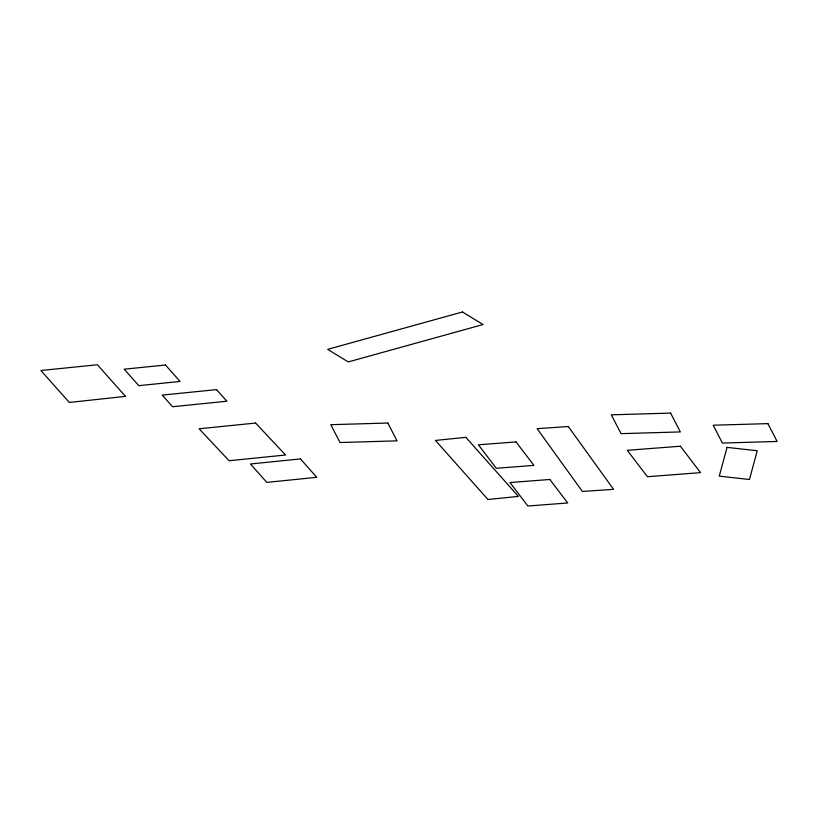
<?xml version="1.0" encoding="UTF-8"?>
<svg xmlns="http://www.w3.org/2000/svg" width="818" height="818" viewBox="0 0 818 818"><rect width="100%" height="100%" fill="white"/><g stroke="black" fill="none" stroke-linecap="round" stroke-linejoin="round"><path stroke-width="1.23" d="M727.049 447.385L719.257 476.137L749.441 479.512L757.233 450.759L727.049 447.385M462.456 311.985L327.64 349.368L348.274 361.914L483.09 324.531L462.456 311.985M125.512 396.393L69.305 402.446L40.9 370.493L97.383 364.756L125.512 396.393M165.461 365.012L124.183 369.204L138.815 385.656L180.093 381.464L165.461 365.012M216.545 389.603L162.24 395.114L172.567 406.73L226.872 401.219L216.545 389.603M255.584 423.049L199.101 428.785L229.101 460.738L285.574 455.002L255.584 423.049M465.861 437.344L435.452 440.432L487.957 499.491L518.377 496.403L465.861 437.344M300.421 458.918L250.461 463.99L266.821 482.385L316.781 477.313L300.421 458.918M516.025 441.914L478.387 444.798L496.291 468.274L533.929 465.391L516.025 441.914M680.412 446.229L627.263 450.299L647.406 476.71L700.545 472.64L680.412 446.229M549.819 479.481L509.962 482.538L527.866 506.015L567.723 502.968L549.819 479.481M568.295 426.526L537.119 428.663L582.375 491.454L613.551 489.328L568.295 426.526M670.627 413.1L611.343 414.828L621.046 433.652L680.331 431.924L670.627 413.1M387.824 423.029L330.82 424.685L340.002 442.518L397.006 440.861L387.824 423.029M767.918 423.622L713.194 425.217L722.376 443.049L777.1 441.454L767.918 423.622"/></g></svg>
